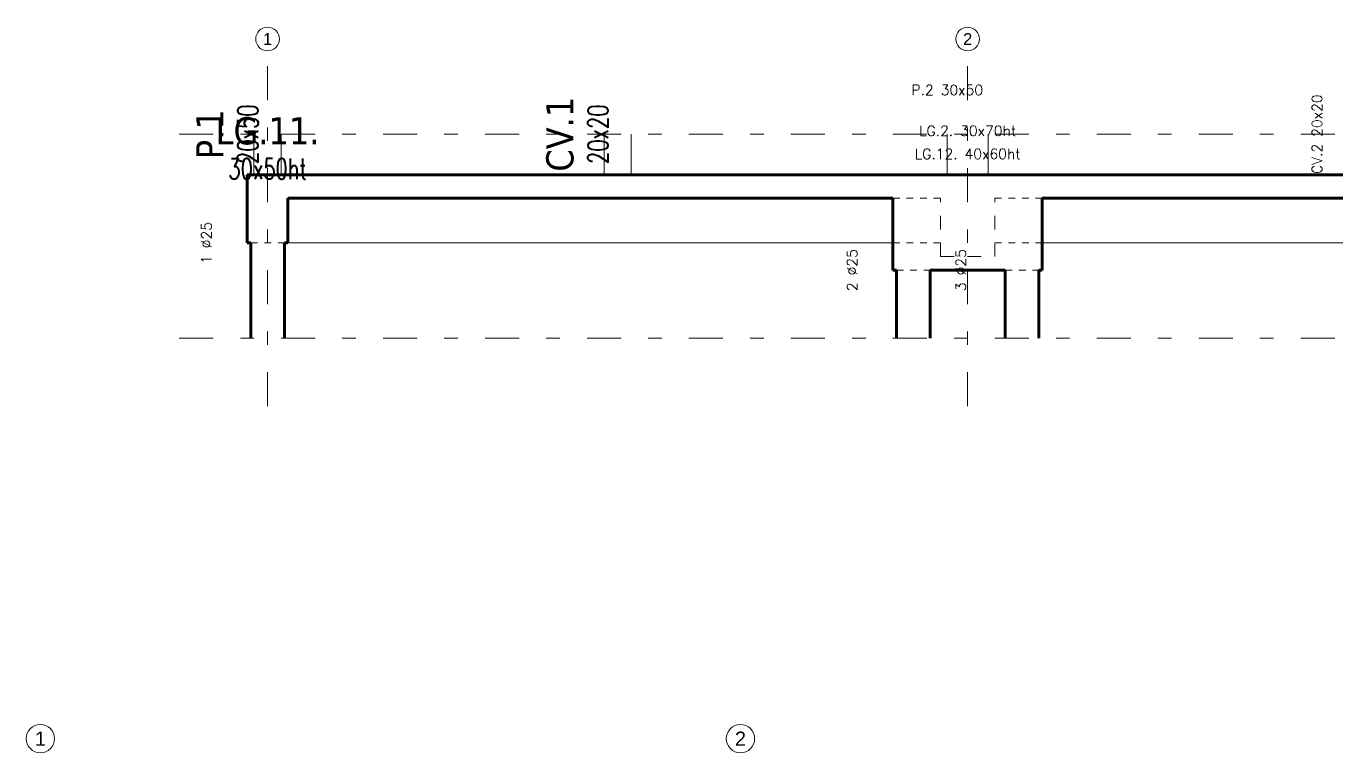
# Model space of a CAD drawing. Header units: centimetres. Extents: x -4069 to 1403, y -6242 to 452.
# Drawn here: x -3349 to -2386, y -189 to 345 of the extents above; entities that cross this region are included whole.
import ezdxf
from ezdxf.enums import TextEntityAlignment as Align

# ---------------------------------------------------------------- set-up
doc = ezdxf.new("R2010")
doc.units = ezdxf.units.CM
doc.header["$LTSCALE"] = 100
doc.linetypes.add('GrDotted', pattern=[0.4, 0.1, -0.1, 0.1, -0.1])
doc.linetypes.add('GrFeatureAxis', pattern=[0.85, 0.25, -0.2, 0.1, -0.2, 0.1])
for name, color, linetype in [('farges. Bottom view 4 - Souterain', 7, 'Continuous'), ('farges. Coupe A-A', 7, 'Continuous'), ('K_SYM_M_farges_Bottom view 4 - Souterain Coupe A-A Coupe B-B Coupe C-C Coupe D-D Coupe E-E Coupe F-F Coupe G-G Coupe H-H Coupe K-K', 7, 'Continuous'), ('STR_TXT', 102, 'Continuous')]:
    doc.layers.add(name, color=color, linetype=linetype)
doc.styles.add('EPAIS', font='TAHOMA.TTF')
doc.styles.add('FIN', font='romans.shx')
doc.styles.add('GrGrid', font='ARIAL.TTF', dxfattribs={"height": 17})

# ---------------------------------------------------------------- blocks, each defined once
blk = doc.blocks.new('label')
at = {"layer": 'STR_TXT', "style": 'EPAIS'}
blk.add_attdef('NAME', text='', height=20, dxfattribs=at).set_placement((0, 0), align=Align.MIDDLE_CENTER)
at = {"layer": 'STR_TXT', "style": 'FIN', "width": 0.7}
blk.add_attdef('DIMS', text='', height=15, dxfattribs=at).set_placement((0, -40), align=Align.BOTTOM_CENTER)

msp = doc.modelspace()

# ---------------------------------------------------------------- linework, layer by layer
at = {"layer": 'farges. Bottom view 4 - Souterain', "color": 6, "linetype": 'Continuous', "lineweight": 18}
for centre in [(-3338.9, -178.86), (-2823.9, -178.86)]:
    msp.add_ellipse(centre, major_axis=(-7.37, 7.37), ratio=1, start_param=3.926991, end_param=10.210176, dxfattribs=at)
at = {"layer": 'farges. Coupe A-A', "color": 251, "linetype": 'GrFeatureAxis', "lineweight": 18}
for p, q in [((-3171.77, 65.67), (-3171.77, 315.67)), ((-2656.77, 65.67), (-2656.77, 315.67))]:
    msp.add_line(p, q, dxfattribs=at)
at = {"layer": 'farges. Coupe A-A', "color": 9, "linetype": 'GrFeatureAxis', "lineweight": 20}
for p, q in [((-3236.77, 265.67), (-1131.77, 265.67)), ((-3236.77, 115.67), (-1131.77, 115.67))]:
    msp.add_line(p, q, dxfattribs=at)
at = {"layer": 'farges. Coupe A-A', "color": 6, "linetype": 'Continuous', "lineweight": 20}
for p, q in [((-3181.77, 265.67), (-3181.77, 235.67)), ((-3161.76, 235.67), (-3161.76, 265.67)), ((-2924.27, 265.67), (-2924.27, 235.67)), ((-2904.27, 235.67), (-2904.27, 265.67)), ((-2671.77, 265.67), (-2671.77, 235.67)), ((-2641.77, 235.67), (-2641.77, 265.67)), ((-3184.27, 185.67), (-3184.27, 115.67)), ((-2709.27, 165.67), (-2709.27, 115.67)), ((-2629.27, 165.67), (-2629.27, 115.67))]:
    msp.add_line(p, q, dxfattribs=at)
at = {"layer": 'farges. Coupe A-A', "color": 102, "linetype": 'Continuous', "lineweight": 60}
for p, q in [((-3186.77, 235.67), (-3186.77, 185.67)), ((-3156.77, 235.67), (-3186.77, 235.67)), ((-2601.86, 235.67), (-2711.77, 235.67)), ((-3156.77, 185.67), (-3156.77, 218.67)), ((-2711.77, 218.67), (-2711.77, 165.67)), ((-2601.86, 165.67), (-2601.86, 218.67)), ((-3186.77, 185.67), (-3184.08, 185.67)), ((-3159.36, 185.67), (-3156.77, 185.67)), ((-2711.77, 165.67), (-2709.08, 165.67)), ((-2684.36, 165.67), (-2629.08, 165.67)), ((-2604.36, 165.67), (-2601.86, 165.67))]:
    msp.add_line(p, q, dxfattribs=at)
at = {"layer": 'farges. Coupe A-A', "color": 2, "linetype": 'Continuous', "lineweight": 60}
for p, q in [((-2711.77, 235.67), (-3156.77, 235.67)), ((-2152.77, 235.67), (-2601.86, 235.67)), ((-3156.77, 218.67), (-2711.77, 218.67)), ((-2601.86, 218.67), (-2152.77, 218.67))]:
    msp.add_line(p, q, dxfattribs=at)
at = {"layer": 'farges. Coupe A-A', "color": 9, "linetype": 'GrDotted', "lineweight": 15, "ltscale": 0.5}
for p, q in [((-2711.77, 218.67), (-2676.77, 218.67)), ((-2636.77, 218.67), (-2601.86, 218.67)), ((-3184.08, 185.67), (-3159.36, 185.67)), ((-2711.77, 185.67), (-2676.77, 185.67)), ((-2636.77, 185.67), (-2601.86, 185.67)), ((-2709.08, 165.67), (-2684.36, 165.67)), ((-2629.08, 165.67), (-2604.36, 165.67))]:
    msp.add_line(p, q, dxfattribs=at)
at = {"layer": 'farges. Coupe A-A', "color": 9, "linetype": 'GrDotted', "lineweight": 15}
for p, q in [((-2676.77, 175.67), (-2676.77, 218.67)), ((-2636.77, 175.67), (-2636.77, 218.67)), ((-2676.77, 175.67), (-2636.77, 175.67))]:
    msp.add_line(p, q, dxfattribs=at)
at = {"layer": 'farges. Coupe A-A', "color": 6, "linetype": 'Continuous', "lineweight": 60}
for p, q in [((-3184.08, 185.67), (-3184.08, 115.67)), ((-3159.36, 115.67), (-3159.36, 185.67)), ((-2709.08, 165.67), (-2709.08, 115.67)), ((-2684.36, 115.67), (-2684.36, 165.67)), ((-2629.08, 165.67), (-2629.08, 115.67)), ((-2604.36, 115.67), (-2604.36, 165.67))]:
    msp.add_line(p, q, dxfattribs=at)
at = {"layer": 'farges. Coupe A-A', "color": 102, "linetype": 'Continuous', "lineweight": 20}
for p, q in [((-3156.77, 185.67), (-2711.77, 185.67)), ((-2601.86, 185.67), (-2152.77, 185.67))]:
    msp.add_line(p, q, dxfattribs=at)
at = {"layer": 'farges. Coupe A-A', "color": 6, "linetype": 'Continuous', "lineweight": 18}
for centre in [(-3171.77, 335.67), (-2656.77, 335.67)]:
    msp.add_ellipse(centre, major_axis=(-6.14, 6.14), ratio=1, start_param=3.926991, end_param=10.210176, dxfattribs=at)

# ---------------------------------------------------------------- block references
at = {"layer": 'STR_TXT', "rotation": 90}
for p, values in [((-2956.77, 265.67), {'NAME': 'CV.1', 'DIMS': '20x20'}), ((-3214.27, 265.67), {'NAME': 'P.1', 'DIMS': '20x50'})]:
    msp.add_blockref('label', p, dxfattribs=at).add_auto_attribs(values)
at = {"layer": 'STR_TXT'}
msp.add_blockref('label', (-3171.77, 268.17), dxfattribs=at).add_auto_attribs({'NAME': 'LG.11.', 'DIMS': '30x50ht'})

# ---------------------------------------------------------------- texts
at = {"layer": 'farges. Bottom view 4 - Souterain', "color": 5, "linetype": 'Continuous', "lineweight": -3, "style": 'GrGrid'}
for s, p in [('1', (-3342.95, -184.09)), ('2', (-2827.95, -184.09))]:
    msp.add_text(s, height=10.42, dxfattribs=at).set_placement(p)
at = {"layer": 'farges. Coupe A-A', "color": 5, "linetype": 'Continuous', "lineweight": -3, "style": 'GrGrid'}
for s, p in [('1', (-3175.14, 331.31)), ('2', (-2660.14, 331.31))]:
    msp.add_text(s, height=8.69, dxfattribs=at).set_placement(p)
at = {"layer": 'K_SYM_M_farges_Bottom view 4 - Souterain Coupe A-A Coupe B-B Coupe C-C Coupe D-D Coupe E-E Coupe F-F Coupe G-G Coupe H-H Coupe K-K', "color": 7, "linetype": 'Continuous', "lineweight": -3, "char_height": 7.5, "attachment_point": 5}
for s, insert in [('{\\Fsimplex.shx|c0|c0;P.2 30x50}', (-2671.77, 298.17)), ('{\\Fsimplex.shx|c0|c0;LG.2. 30x70ht}', (-2656.81, 268.17)), ('{\\Fsimplex.shx|c0|c0;LG.12. 40x60ht}', (-2656.77, 251.17))]:
    msp.add_mtext(s, dxfattribs=dict(at, insert=insert))
at = {"layer": 'K_SYM_M_farges_Bottom view 4 - Souterain Coupe A-A Coupe B-B Coupe C-C Coupe D-D Coupe E-E Coupe F-F Coupe G-G Coupe H-H Coupe K-K', "color": 7, "linetype": 'Continuous', "lineweight": -3, "char_height": 7.5, "attachment_point": 5, "rotation": 90}
for s, insert in [('{\\Fsimplex.shx|c0|c0;CV.2 20x20}', (-2399.77, 265.67)), ('{\\Fsimplex.shx|c0|c0;1 %%c25}', (-3216.77, 185.67)), ('{\\Fsimplex.shx|c0|c0;2 %%c25}', (-2741.77, 165.67)), ('{\\Fsimplex.shx|c0|c0;3 %%c25}', (-2661.77, 165.67))]:
    msp.add_mtext(s, dxfattribs=dict(at, insert=insert))

doc.saveas('drawing.dxf')
